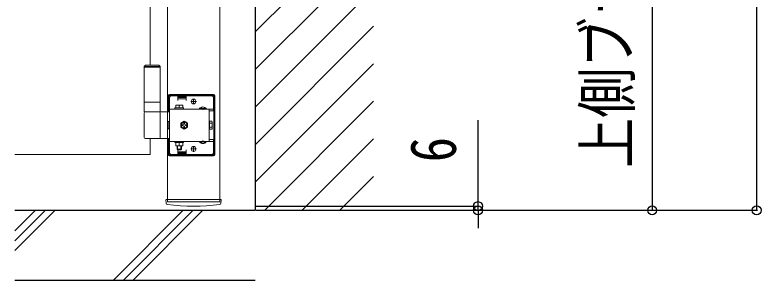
# Model space of a CAD drawing. Units: millimetres, scale not verified. Extents: x -6308 to 6308, y -4455 to 4455.
# Drawn here: x 1746 to 2817, y 432 to 812 of the extents above; entities that cross this region are included whole.
import ezdxf
from ezdxf.enums import TextEntityAlignment as Align

# ---------------------------------------------------------------- set-up
doc = ezdxf.new("R2010")
doc.units = ezdxf.units.MM
doc.header["$LTSCALE"] = 20
doc.layers.add('0-5_YKK_A1', color=4, linetype='Continuous', lineweight=18)
doc.layers.add('0-6_YKK_D', color=6, linetype='Continuous')
doc.layers.add('0-8_YSS_K', color=3, linetype='Continuous')
doc.styles.add('ＭＳ ゴシック', font='')
doc.styles.get('ＭＳ ゴシック').set_extended_font_data('MS Gothic')

msp = doc.modelspace()

# ---------------------------------------------------------------- linework, layer by layer
at = {"layer": '0-5_YKK_A1'}
for p, q in [((1964.53, 547), (1964.53, 1828)), ((2039.53, 547.09), (2039.53, 1828)), ((1939.53, 739.5), (1939.53, 1634.5)), ((1933.03, 739.5), (1931.03, 737.5)), ((1952.03, 739.5), (1933.03, 739.5)), ((1952.03, 739.5), (1954.03, 737.5)), ((1954.03, 737.5), (1931.03, 737.5)), ((1954.03, 736.5), (1931.03, 736.5)), ((2030.53, 697.5), (1967.53, 697.5)), ((1968.03, 696), (1968.03, 697.5)), ((1976.03, 696), (1976.03, 697.5)), ((1954.03, 686.5), (1931.03, 686.5)), ((1965.53, 672.5), (1965.53, 695.5)), ((1967.03, 672.5), (1967.03, 695.5)), ((2030.53, 696), (1967.53, 696)), ((1967.53, 614.5), (1967.53, 692.5)), ((1970.53, 695.5), (1979.53, 695.5)), ((1979.53, 689), (1979.53, 695.5)), ((1979.53, 694.5), (1991.53, 694.5)), ((1979.53, 691.5), (1991.53, 691.5)), ((1980.53, 693), (1980.53, 696)), ((1990.53, 693), (1980.53, 693)), ((1990.53, 693), (1990.53, 696)), ((1991.53, 689), (1991.53, 695.5)), ((1991.53, 695.5), (2027.53, 695.5)), ((2006.03, 687.5), (1998.03, 687.5)), ((1998.78, 687.25), (1998.78, 687.75)), ((2002.03, 683.5), (2002.03, 691.5)), ((2005.28, 687.25), (2005.28, 687.75)), ((2030.53, 692.5), (2030.53, 674.2)), ((2031.03, 611.5), (2031.03, 695.5)), ((2032.53, 611.5), (2032.53, 695.5)), ((2030.53, 676.7), (1967.53, 676.7)), ((1975.28, 678.3), (1987.78, 678.3)), ((1975.28, 676.7), (1975.28, 678.3)), ((1987.78, 676.7), (1975.28, 676.7)), ((1976.53, 682.3), (1986.53, 682.3)), ((1976.53, 678.3), (1976.53, 682.3)), ((1986.53, 678.3), (1976.53, 678.3)), ((1981.53, 678.3), (1981.53, 681.87)), ((1986.53, 682.3), (1986.53, 678.3)), ((1987.78, 678.3), (1987.78, 676.7)), ((2010.78, 677.21), (2020.28, 677.21)), ((2010.78, 677.21), (2010.78, 676.7)), ((2010.78, 676.7), (2020.28, 676.7)), ((2013.18, 679.2), (2014.38, 676.73)), ((2014.38, 676.73), (2015.53, 676.12)), ((2016.67, 676.73), (2015.53, 676.12)), ((2017.88, 679.2), (2016.67, 676.73)), ((2020.28, 677.21), (2020.28, 676.7)), ((2024.53, 674.2), (2024.53, 676.7)), ((1931.03, 672.5), (1964.53, 672.5)), ((1931.03, 636), (1931.03, 671)), ((1954.03, 636), (1954.03, 671)), ((1964.53, 672.5), (1967.53, 672.5)), ((1967.03, 674.2), (1965.53, 674.2)), ((2024.53, 674.2), (2030.53, 674.2)), ((2024.53, 674.2), (2024.53, 632.8)), ((1988.53, 659.27), (1983.53, 656.39)), ((1983.53, 656.39), (1983.53, 650.61)), ((1987.93, 656.65), (1987.93, 655.41)), ((1989.13, 656.65), (1987.93, 656.65)), ((1993.53, 656.39), (1988.53, 659.27)), ((1989.13, 655.41), (1989.13, 656.65)), ((1991.68, 654.1), (1990.44, 654.1)), ((1991.68, 652.9), (1991.68, 654.1)), ((1993.53, 650.61), (1993.53, 656.39)), ((2024.83, 657.4), (2024.53, 657.4)), ((2024.83, 659.27), (2028.38, 659.27)), ((2024.83, 647.73), (2024.83, 659.27)), ((2024.83, 649.6), (2024.83, 657.4)), ((2024.83, 656.39), (2028.38, 656.39)), ((2028.83, 658.5), (2028.38, 659.27)), ((2028.83, 658.5), (2028.83, 648.5)), ((1983.53, 650.61), (1988.53, 647.73)), ((1985.38, 652.9), (1986.62, 652.9)), ((1987.93, 651.59), (1987.93, 650.35)), ((1988.53, 647.73), (1993.53, 650.61)), ((1990.44, 652.9), (1991.68, 652.9)), ((2024.83, 649.6), (2024.53, 649.6)), ((2024.83, 650.61), (2028.38, 650.61)), ((2024.83, 647.73), (2028.38, 647.73)), ((2028.83, 648.5), (2028.38, 647.73)), ((1964.53, 634.5), (1932.53, 634.5)), ((1967.53, 634.5), (1964.53, 634.5)), ((1965.53, 611.5), (1965.53, 634.5)), ((1967.03, 632.8), (1965.53, 632.8)), ((1967.03, 611.5), (1967.03, 634.5)), ((2024.53, 632.8), (2024.53, 630.3)), ((2024.53, 632.8), (2030.53, 632.8)), ((2030.53, 632.8), (2030.53, 614.5)), ((2030.53, 630.3), (1967.53, 630.3)), ((1987.78, 630.3), (1975.28, 630.3)), ((1975.28, 630.3), (1975.28, 628.7)), ((1975.28, 628.7), (1987.78, 628.7)), ((1976.53, 628.7), (1976.53, 623.7)), ((1986.53, 628.7), (1976.53, 628.7)), ((1976.53, 623.7), (1986.53, 623.7)), ((1978.33, 630.3), (1978.33, 628.7)), ((1978.53, 623.7), (1978.53, 619.3)), ((1979.07, 623.7), (1979.07, 618.76)), ((1981.53, 628.7), (1981.53, 624.13)), ((1983.99, 623.7), (1983.99, 618.76)), ((1984.53, 623.7), (1984.53, 619.3)), ((1984.73, 630.3), (1984.73, 628.7)), ((1986.53, 623.7), (1986.53, 628.7)), ((1987.78, 628.7), (1987.78, 630.3)), ((2002.03, 623.5), (2002.03, 615.5)), ((2010.78, 630.3), (2020.28, 630.3)), ((2010.78, 629.79), (2010.78, 630.3)), ((2010.78, 629.79), (2020.28, 629.79)), ((2013.18, 627.8), (2014.38, 630.27)), ((2014.38, 630.27), (2015.53, 630.88)), ((2016.67, 630.27), (2015.53, 630.88)), ((2017.88, 627.8), (2016.67, 630.27)), ((2020.28, 629.79), (2020.28, 630.3)), ((2030.53, 611), (1967.53, 611)), ((1968.03, 609.5), (1968.03, 611)), ((1979.53, 611.5), (1970.53, 611.5)), ((1976.03, 609.5), (1976.03, 611)), ((1978.53, 619.3), (1984.53, 619.3)), ((1978.53, 619.3), (1979.53, 618.3)), ((1979.53, 618.3), (1983.53, 618.3)), ((1979.53, 618), (1979.53, 611.5)), ((1979.53, 615.5), (1991.53, 615.5)), ((1979.53, 612.5), (1991.53, 612.5)), ((1980.53, 614), (1980.53, 611)), ((1990.53, 614), (1980.53, 614)), ((1984.53, 619.3), (1983.53, 618.3)), ((1990.53, 614), (1990.53, 611)), ((1991.53, 618), (1991.53, 611.5)), ((2027.53, 611.5), (1991.53, 611.5)), ((2006.03, 619.5), (1998.03, 619.5)), ((1998.78, 619.75), (1998.78, 619.25)), ((2005.28, 619.75), (2005.28, 619.25)), ((2030.53, 609.5), (1967.53, 609.5)), ((1962.69, 541.6), (1962.43, 546.47)), ((2041.13, 547), (1962.93, 547)), ((2039.53, 543.5), (2039.53, 547)), ((2041.37, 541.6), (2041.63, 546.47))]:
    msp.add_line(p, q, dxfattribs=at)
for points in [[(1931.03, 672.5), (1931.03, 686.5), (1931.03, 737.5)], [(1954.03, 672.5), (1954.03, 686.5), (1954.03, 737.5)], [(1967.53, 648.4), (1965.53, 648.4), (1965.53, 658.6), (1967.53, 658.6)], [(1986.62, 654.1), (1985.38, 654.1), (1985.38, 652.9)], [(1987.93, 650.35), (1989.13, 650.35), (1989.13, 651.59)], [(1745.53, 611.5), (1939.53, 611.5), (1939.53, 634.5)], [(2039.53, 543.5), (1964.53, 543.5), (1964.53, 547)]]:
    msp.add_lwpolyline(points, dxfattribs=at)
for centre, radius, start, end in [((1967.53, 695.5), 2, 90, 180), ((2030.53, 695.5), 2, 0, 90), ((1967.53, 695.5), 0.5, 90, 180), ((1970.53, 692.5), 3, 90, 180), ((2002.03, 687.75), 3.25, 0, 180), ((2002.03, 687.25), 3.25, 180, 0), ((2027.53, 692.5), 3, 0, 90), ((2030.53, 695.5), 0.5, 0, 90), ((1979.03, 674.87), 7.43, 70.34714, 109.65286), ((1984.03, 674.87), 7.43, 70.34714, 109.65286), ((2015.53, 673.93), 5.77, 34.65097, 145.34903), ((1932.53, 671), 1.5, 90, 180), ((1952.53, 671), 1.5, 0, 90), ((1988.53, 653.5), 5, 76.88299, 190.15922), ((1988.53, 653.5), 5, 190.15922, 76.88299), ((1988.53, 653.5), 4.3, 83.27178, 183.77043), ((1988.53, 653.5), 4.3, 183.77043, 83.27178), ((1986.62, 655.41), 1.31, 270, 0), ((1990.44, 655.41), 1.31, 180, 270), ((2026.27, 657.83), 2.56, 325.61575, 34.38425), ((2019.28, 653.5), 9.55, 342.41205, 17.58795), ((1986.62, 651.59), 1.31, 0, 90), ((1990.44, 651.59), 1.31, 90, 180), ((2026.27, 649.17), 2.56, 325.61575, 34.38425), ((1932.53, 636), 1.5, 180, 270), ((1952.53, 636), 1.5, 270, 0), ((1979.03, 631.13), 7.43, 250.34714, 289.65286), ((1984.03, 631.13), 7.43, 250.34714, 289.65286), ((2002.03, 619.75), 3.25, 0, 180), ((2015.53, 633.07), 5.77, 214.65097, 325.34903), ((1967.53, 611.5), 2, 180, 270), ((1967.53, 611.5), 0.5, 180, 270), ((1970.53, 614.5), 3, 180, 270), ((2002.03, 619.25), 3.25, 180, 0), ((2027.53, 614.5), 3, 270, 0), ((2030.53, 611.5), 0.5, 270, 0), ((2030.53, 611.5), 2, 270, 0), ((1962.93, 546.5), 0.5, 90, 183), ((2041.13, 546.5), 0.5, 357, 90), ((1964.68, 541.7), 2, 183, 263.25565), ((2002.03, 857.5), 320, 263.25565, 276.74435), ((2039.38, 541.7), 2, 276.74435, 357)]:
    msp.add_arc(centre, radius, start, end, dxfattribs=at)
at = {"layer": '0-6_YKK_D'}
for p, q in [((2810.53, 1831.5), (2810.53, 531.5)), ((2660.53, 1766.5), (2660.53, 531.5)), ((2410.53, 537.5), (2410.53, 660.5)), ((2091.53, 537.5), (2411.53, 537.5)), ((2410.53, 531.5), (2410.53, 537.5)), ((2091.53, 531.5), (2811.53, 531.5)), ((2091.53, 531.5), (2661.53, 531.5)), ((2091.53, 531.5), (2411.53, 531.5)), ((2410.53, 531.5), (2410.53, 506))]:
    msp.add_line(p, q, dxfattribs=at)
for centre in [(2410.53, 537.5), (2410.53, 531.5), (2660.53, 531.5), (2810.53, 531.5)]:
    msp.add_circle(centre, 6.38, dxfattribs=at)
at = {"layer": '0-8_YSS_K'}
for p, q in [((2090.53, 787.2), (2260.53, 957.2)), ((2090.53, 934.04), (2090.53, 531.5)), ((2090.53, 733.32), (2260.53, 903.32)), ((2090.53, 679.43), (2260.53, 849.43)), ((2090.53, 625.55), (2260.53, 795.55)), ((2090.53, 571.67), (2260.53, 741.67)), ((2104.24, 531.5), (2260.53, 687.79)), ((2158.12, 531.5), (2260.53, 633.91)), ((2212, 531.5), (2260.53, 580.03)), ((1745.53, 531.5), (2090.53, 531.5)), ((1745.53, 501.97), (1775.06, 531.5)), ((1745.53, 487.83), (1789.2, 531.5)), ((1745.53, 473.69), (1803.34, 531.5)), ((1887.19, 431.5), (1987.19, 531.5)), ((1901.33, 431.5), (2001.33, 531.5)), ((1915.47, 431.5), (2015.47, 531.5)), ((1745.53, 431.5), (2090.53, 431.5))]:
    msp.add_line(p, q, dxfattribs=at)

# ---------------------------------------------------------------- texts
at = {"layer": '0-6_YKK_D', "style": 'ＭＳ ゴシック', "width": 0.8}
for s, p in [('上側ブラケット中心：Ｈ+35', (2648.53, 592.2)), ('6', (2398.53, 600.5))]:
    msp.add_text(s, height=65.98, rotation=90, dxfattribs=at).set_placement(p, align=Align.BOTTOM_LEFT)

doc.saveas('drawing.dxf')
